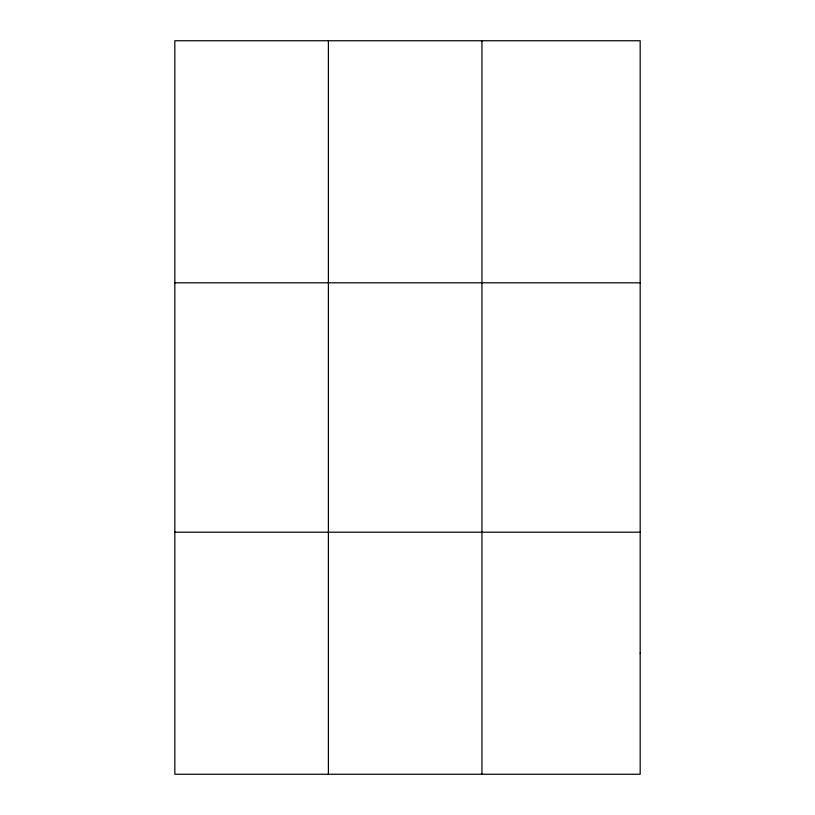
<?xml version="1.0" encoding="UTF-8"?>
<svg xmlns="http://www.w3.org/2000/svg" width="815" height="815" viewBox="0 0 815 815"><rect width="100%" height="100%" fill="white"/><g stroke="black" fill="none" stroke-linecap="round" stroke-linejoin="round"><path stroke-width="1.22" d="M328.394 774.25L328.394 40.75M481.96 774.25L481.96 40.75M174.828 282.805L640.172 282.805M174.828 532.195L640.172 532.195M640.172 653.223L640.172 774.25L174.828 774.25L174.828 40.75L640.172 40.75L640.172 653.223"/></g></svg>
